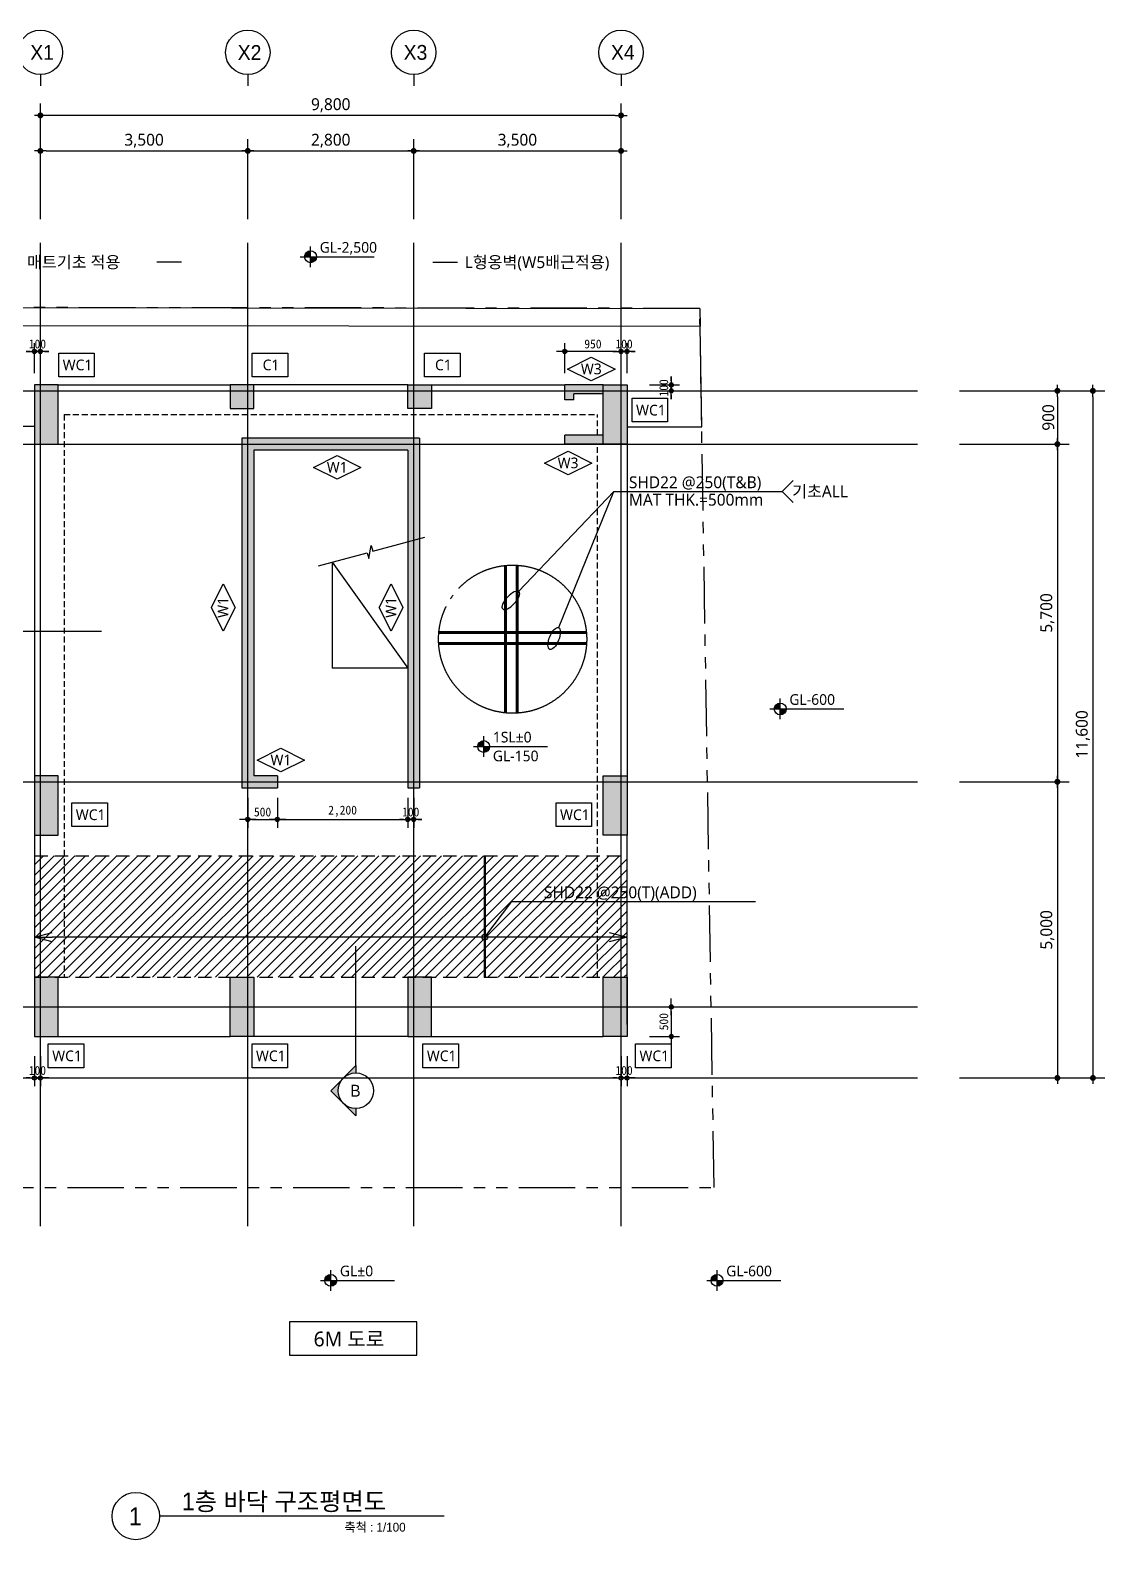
# Model space of a CAD drawing. Extents: x 4530 to 250084, y -28397 to -2308.
# Drawn here: x 13758 to 31893, y -27793 to -2308 of the extents above; entities that cross this region are included whole.
import ezdxf
from ezdxf.enums import TextEntityAlignment as Align

# ---------------------------------------------------------------- set-up
doc = ezdxf.new("R2010")
doc.units = 0
doc.header["$LTSCALE"] = 100
doc.header["$MEASUREMENT"] = 0
doc.header["$PDMODE"] = 34
doc.header["$PDSIZE"] = 3
for name, pattern in [('CENTER2', [16.25, 15, -0.5, 0.25, -0.5]), ('DASHED2', [2.75, 2, -0.75]), ('HID', [3.45, 2.25, -1.2]), ('HIDDEN2', [1.5, 1, -0.5]), ('PHANTOM2', [31.75, 15.875, -3.175, 3.175, -3.175, 3.175, -3.175])]:
    doc.linetypes.add(name, pattern=pattern)
doc.layers.get('0').update_dxf_attribs({"linetype": 'CONTINUOUS'})
doc.layers.get('Defpoints').update_dxf_attribs({"color": 171, "linetype": 'CONTINUOUS'})
for name, color, linetype in [('A-LEVEL', 7, 'CONTINUOUS'), ('AA-253', 253, 'CONTINUOUS'), ('ASYM', 4, 'CONTINUOUS'), ('buble', 3, 'CONTINUOUS'), ('cen', 1, 'CONTINUOUS'), ('CON', 2, 'CONTINUOUS'), ('DIM', 1, 'CONTINUOUS'), ('ELE3', 3, 'CONTINUOUS'), ('ELE4', 4, 'CONTINUOUS'), ('HAT', 8, 'CONTINUOUS'), ('NUMBER', 3, 'CONTINUOUS'), ('S_FOOTING', 3, 'HID'), ('S_GIR(RC)', 3, 'HIDDEN2'), ('S_REBAR(B)', 4, 'DASHED2'), ('S_REBAR(T)', 4, 'CONTINUOUS'), ('S_SYM', 6, 'CONTINUOUS'), ('S_SYM(C)', 5, 'CONTINUOUS'), ('S_SYM(W)', 5, 'CONTINUOUS'), ('S_TXT(F)', 3, 'CONTINUOUS'), ('S_TXT(W)', 2, 'CONTINUOUS'), ('SDIM', 1, 'CONTINUOUS'), ('SEC-MARK', 7, 'CONTINUOUS'), ('site', 6, 'PHANTOM2'), ('SYM', 7, 'CONTINUOUS'), ('TEXT', 3, 'CONTINUOUS'), ('TEXT-02', 3, 'CONTINUOUS'), ('TITLE', 3, 'CONTINUOUS')]:
    doc.layers.add(name, color=color, linetype=linetype)
doc.styles.add('EUN-STYLE1', font='malgun.ttf')
doc.styles.add('EUN-STYLE2', font='')
doc.styles.add('EUN-STYLE4', font='')
doc.styles.add('HY울릉도M', font='')
doc.styles.get("Standard").update_dxf_attribs({"font": 'malgun.ttf'})
doc.styles.add('WL', font='')
doc.styles.add('돋움', font='')
doc.styles.get('EUN-STYLE2').set_extended_font_data('Dotum')
doc.styles.get('EUN-STYLE4').set_extended_font_data('TaeKo')
doc.styles.get('HY울릉도M').set_extended_font_data('HY울릉도M')
doc.styles.get('WL').set_extended_font_data('Dotum')
doc.styles.get('돋움').set_extended_font_data('DotumChe')
doc.dimstyles.new('eun-지시선', dxfattribs={"dimscale": 50, "dimtxt": 3.5, "dimasz": 4, "dimexe": 1, "dimexo": 1, "dimgap": 1, "dimtad": 1, "dimdec": 0, "dimzin": 0, "dimdsep": 46, "dimtxsty": 'EUN-STYLE4', "dimblk2": 'OPEN30', "dimsah": 1, "dimcen": 0, "dimclrt": 3, "dimadec": 0, "dimazin": 0, "dimtfac": 1, "dimtdec": 0, "dimtmove": 2, "dimatfit": 3, "dimldrblk": 'OPEN90', "dimfxl": 1, "dimtolj": 1, "dimtzin": 0, "dimarcsym": 0})
doc.dimstyles.new('YenaA1-100', dxfattribs={"dimscale": 100, "dimtxt": 2, "dimasz": 1, "dimexe": 2, "dimexo": 3, "dimgap": 0.5, "dimtad": 1, "dimdec": 0, "dimzin": 9, "dimlunit": 6, "dimtxsty": 'STANDARD', "dimblk": 'dots', "dimcen": 0, "dimclrt": 3, "dimadec": 0, "dimazin": 0, "dimtm": 1e-09, "dimtfac": 1, "dimtdec": 0, "dimtix": 1, "dimtmove": 2, "dimatfit": 3, "dimldrblk": 'dots', "dimfxl": 1, "dimtolj": 1, "dimtzin": 0, "dimarcsym": 0})
doc.dimstyles.new('YenaA3-100-S', dxfattribs={"dimscale": 200, "dimtxt": 3, "dimasz": 0.75, "dimexe": 1.4, "dimexo": 3, "dimgap": 0.5, "dimtad": 1, "dimdec": 0, "dimdsep": 46, "dimlunit": 6, "dimtxsty": 'WL', "dimblk1": 'DIMDOT', "dimblk2": 'DIMDOT', "dimsah": 1, "dimcen": 2.5, "dimdle": 2, "dimclrd": 256, "dimclre": 256, "dimclrt": 4, "dimadec": 0, "dimazin": 0, "dimtfac": 8, "dimtdec": 0, "dimtix": 1, "dimtmove": 2, "dimatfit": 3, "dimldrblk": 'DIMDOT', "dimfxl": 1, "dimtolj": 1, "dimtzin": 0, "dimarcsym": 0})

# ---------------------------------------------------------------- blocks, each defined once
blk = doc.blocks.new('SYM(W)')
at = {"layer": 'S_SYM', "color": 5, "elevation": 0}
blk.add_lwpolyline([(160, 0), (0, -320), (-160, 0), (0, 320)], close=True, dxfattribs=at)
blk = doc.blocks.new('_Open30')
at = {"color": 0, "linetype": 'ByBlock', "lineweight": -2}
for p, q in [((-1, 0.268), (0, 0)), ((0, 0), (-1, -0.268)), ((0, 0), (-1, 0))]:
    blk.add_line(p, q, dxfattribs=at)
blk = doc.blocks.new('*D10')
at = {"layer": 'Defpoints', "color": 0, "transparency": 16777216}
for p in [(13830, -17619), (13830, -17619), (23830, -17619)]:
    blk.add_point(p, dxfattribs=at)
at = {"layer": 'S_SYM', "color": 0, "lineweight": -2, "transparency": 16777216}
blk.add_line((23530, -17619), (14130, -17619), dxfattribs=at)
at = {"layer": 'S_SYM', "color": 0, "lineweight": -2, "transparency": 16777216, "xscale": 300, "yscale": 300, "zscale": 300, "rotation": 180}
blk.add_blockref('_Open30', (13830, -17619), dxfattribs=at)
at = {"layer": 'S_SYM', "color": 0, "lineweight": -2, "transparency": 16777216, "xscale": 300, "yscale": 300, "zscale": 300}
blk.add_blockref('_Open30', (23830, -17619), dxfattribs=at)
blk = doc.blocks.new('_Open90')
at = {"color": 0, "linetype": 'ByBlock', "lineweight": -2}
for p, q in [((0, 0), (-1, 0)), ((-0.5, 0.5), (0, 0)), ((0, 0), (-0.5, -0.5))]:
    blk.add_line(p, q, dxfattribs=at)
blk = doc.blocks.new('DIMDOT')
at = {"linetype": 'Continuous'}
blk.add_line((-2, 0), (2, 0), dxfattribs=at)
for radius in [0.5, 0.25]:
    blk.add_circle((0, 0), radius, dxfattribs=at)
blk = doc.blocks.new('*D12')
at = {"layer": 'Defpoints', "color": 0, "transparency": 16777216}
for p in [(20130, -14967), (20230, -14967), (20230, -15632)]:
    blk.add_point(p, dxfattribs=at)
at = {"layer": 'SDIM', "lineweight": -2, "transparency": 16777216}
for p, q in [((20130, -15267), (20130, -15772)), ((20230, -15267), (20230, -15772)), ((20060, -15632), (19990, -15632)), ((20130, -15632), (20230, -15632)), ((20300, -15632), (20370, -15632))]:
    blk.add_line(p, q, dxfattribs=at)
at = {"layer": 'SDIM', "lineweight": -2, "transparency": 16777216, "xscale": 70, "yscale": 70, "zscale": 70}
blk.add_blockref('DIMDOT', (20130, -15632), dxfattribs=at)
at = {"layer": 'SDIM', "lineweight": -2, "transparency": 16777216, "xscale": 70, "yscale": 70, "zscale": 70, "rotation": 180}
blk.add_blockref('DIMDOT', (20230, -15632), dxfattribs=at)
at = {"layer": 'SDIM', "color": 4, "transparency": 16777216, "insert": (20180, -15507), "char_height": 150, "attachment_point": 5, "style": '돋움'}
blk.add_mtext('\\A1;100', dxfattribs=at)
blk = doc.blocks.new('*D13')
at = {"layer": 'Defpoints', "color": 0, "transparency": 16777216}
for p in [(17930, -14967), (20130, -14967), (20130, -15632)]:
    blk.add_point(p, dxfattribs=at)
at = {"layer": 'SDIM', "lineweight": -2, "transparency": 16777216}
for p, q in [((17930, -15267), (17930, -15772)), ((20130, -15267), (20130, -15772)), ((18000, -15632), (20060, -15632))]:
    blk.add_line(p, q, dxfattribs=at)
at = {"layer": 'SDIM', "lineweight": -2, "transparency": 16777216, "xscale": 70, "yscale": 70, "zscale": 70, "rotation": 180}
blk.add_blockref('DIMDOT', (17930, -15632), dxfattribs=at)
at = {"layer": 'SDIM', "lineweight": -2, "transparency": 16777216, "xscale": 70, "yscale": 70, "zscale": 70}
blk.add_blockref('DIMDOT', (20130, -15632), dxfattribs=at)
at = {"layer": 'SDIM', "color": 4, "transparency": 16777216, "insert": (19030, -15493), "char_height": 150, "attachment_point": 5, "style": '돋움'}
blk.add_mtext('\\A1;2,200', dxfattribs=at)
blk = doc.blocks.new('*D14')
at = {"layer": 'Defpoints', "color": 0, "transparency": 16777216}
for p in [(17430, -14967), (17930, -14967), (17930, -15632)]:
    blk.add_point(p, dxfattribs=at)
at = {"layer": 'SDIM', "lineweight": -2, "transparency": 16777216}
for p, q in [((17430, -15267), (17430, -15772)), ((17930, -15267), (17930, -15772)), ((17500, -15632), (17860, -15632))]:
    blk.add_line(p, q, dxfattribs=at)
at = {"layer": 'SDIM', "lineweight": -2, "transparency": 16777216, "xscale": 70, "yscale": 70, "zscale": 70, "rotation": 180}
blk.add_blockref('DIMDOT', (17430, -15632), dxfattribs=at)
at = {"layer": 'SDIM', "lineweight": -2, "transparency": 16777216, "xscale": 70, "yscale": 70, "zscale": 70}
blk.add_blockref('DIMDOT', (17930, -15632), dxfattribs=at)
at = {"layer": 'SDIM', "color": 4, "transparency": 16777216, "insert": (17680, -15507), "char_height": 150, "attachment_point": 5, "style": '돋움'}
blk.add_mtext('\\A1;500', dxfattribs=at)
blk = doc.blocks.new('dots')
blk.add_line((-1, 0), (1, 0))
at = {"const_width": 0.5}
blk.add_lwpolyline([(-0.25, 0, 1), (0.25, 0, 1)], format="xyb", close=True, dxfattribs=at)
blk = doc.blocks.new('*D92')
at = {"layer": 'Defpoints', "color": 0, "transparency": 16777216}
for p in [(13930, -3746), (13930, -5796), (23730, -5796)]:
    blk.add_point(p, dxfattribs=at)
at = {"layer": 'DIM', "color": 0, "lineweight": -2, "transparency": 16777216}
for p, q in [((13930, -5496), (13930, -3546)), ((23730, -5496), (23730, -3546)), ((23630, -3746), (14030, -3746))]:
    blk.add_line(p, q, dxfattribs=at)
at = {"layer": 'DIM', "color": 0, "lineweight": -2, "transparency": 16777216, "xscale": 100, "yscale": 100, "zscale": 100, "rotation": 180}
blk.add_blockref('dots', (13930, -3746), dxfattribs=at)
at = {"layer": 'DIM', "color": 0, "lineweight": -2, "transparency": 16777216, "xscale": 100, "yscale": 100, "zscale": 100}
blk.add_blockref('dots', (23730, -3746), dxfattribs=at)
at = {"layer": 'DIM', "color": 3, "transparency": 16777216, "insert": (18830, -3575), "char_height": 200, "attachment_point": 5}
blk.add_mtext('\\A1;9,800', dxfattribs=at)
blk = doc.blocks.new('*D93')
at = {"layer": 'Defpoints', "color": 0, "transparency": 16777216}
for p in [(20230, -4346), (17430, -5796), (20230, -5796)]:
    blk.add_point(p, dxfattribs=at)
at = {"layer": 'DIM', "color": 0, "lineweight": -2, "transparency": 16777216}
for p, q in [((17430, -5496), (17430, -4146)), ((20230, -5496), (20230, -4146)), ((17530, -4346), (20130, -4346))]:
    blk.add_line(p, q, dxfattribs=at)
at = {"layer": 'DIM', "color": 0, "lineweight": -2, "transparency": 16777216, "xscale": 100, "yscale": 100, "zscale": 100, "rotation": 180}
blk.add_blockref('dots', (17430, -4346), dxfattribs=at)
at = {"layer": 'DIM', "color": 0, "lineweight": -2, "transparency": 16777216, "xscale": 100, "yscale": 100, "zscale": 100}
blk.add_blockref('dots', (20230, -4346), dxfattribs=at)
at = {"layer": 'DIM', "color": 3, "transparency": 16777216, "insert": (18830, -4175), "char_height": 200, "attachment_point": 5}
blk.add_mtext('\\A1;2,800', dxfattribs=at)
blk = doc.blocks.new('*D94')
at = {"layer": 'Defpoints', "color": 0, "transparency": 16777216}
for p in [(17430, -4346), (13930, -5796), (17430, -5796)]:
    blk.add_point(p, dxfattribs=at)
at = {"layer": 'DIM', "color": 0, "lineweight": -2, "transparency": 16777216}
for p, q in [((13930, -5496), (13930, -4146)), ((17430, -5496), (17430, -4146)), ((14030, -4346), (17330, -4346))]:
    blk.add_line(p, q, dxfattribs=at)
at = {"layer": 'DIM', "color": 0, "lineweight": -2, "transparency": 16777216, "xscale": 100, "yscale": 100, "zscale": 100, "rotation": 180}
blk.add_blockref('dots', (13930, -4346), dxfattribs=at)
at = {"layer": 'DIM', "color": 0, "lineweight": -2, "transparency": 16777216, "xscale": 100, "yscale": 100, "zscale": 100}
blk.add_blockref('dots', (17430, -4346), dxfattribs=at)
at = {"layer": 'DIM', "color": 3, "transparency": 16777216, "insert": (15680, -4175), "char_height": 200, "attachment_point": 5}
blk.add_mtext('\\A1;3,500', dxfattribs=at)
blk = doc.blocks.new('*D95')
at = {"layer": 'Defpoints', "color": 0, "transparency": 16777216}
for p in [(23730, -4346), (20230, -5796), (23730, -5796)]:
    blk.add_point(p, dxfattribs=at)
at = {"layer": 'DIM', "color": 0, "lineweight": -2, "transparency": 16777216}
for p, q in [((20230, -5496), (20230, -4146)), ((23730, -5496), (23730, -4146)), ((20330, -4346), (23630, -4346))]:
    blk.add_line(p, q, dxfattribs=at)
at = {"layer": 'DIM', "color": 0, "lineweight": -2, "transparency": 16777216, "xscale": 100, "yscale": 100, "zscale": 100, "rotation": 180}
blk.add_blockref('dots', (20230, -4346), dxfattribs=at)
at = {"layer": 'DIM', "color": 0, "lineweight": -2, "transparency": 16777216, "xscale": 100, "yscale": 100, "zscale": 100}
blk.add_blockref('dots', (23730, -4346), dxfattribs=at)
at = {"layer": 'DIM', "color": 3, "transparency": 16777216, "insert": (21980, -4175), "char_height": 200, "attachment_point": 5}
blk.add_mtext('\\A1;3,500', dxfattribs=at)
blk = doc.blocks.new('*D100')
at = {"layer": 'Defpoints', "color": 0, "transparency": 16777216}
for p in [(29143, -8396), (29143, -19996), (31693, -19996)]:
    blk.add_point(p, dxfattribs=at)
at = {"layer": 'DIM', "color": 0, "lineweight": -2, "transparency": 16777216}
for p, q in [((29443, -8396), (31893, -8396)), ((31693, -8496), (31693, -19896)), ((29443, -19996), (31893, -19996))]:
    blk.add_line(p, q, dxfattribs=at)
at = {"layer": 'DIM', "color": 0, "lineweight": -2, "transparency": 16777216, "xscale": 100, "yscale": 100, "zscale": 100}
for p, rotation in [((31693, -8396), 90), ((31693, -19996), 270)]:
    blk.add_blockref('dots', p, dxfattribs=dict(at, rotation=rotation))
at = {"layer": 'DIM', "color": 3, "transparency": 16777216, "insert": (31523, -14196), "char_height": 200, "attachment_point": 5, "rotation": 90}
blk.add_mtext('\\A1;11,600', dxfattribs=at)
blk = doc.blocks.new('*D101')
at = {"layer": 'Defpoints', "color": 0, "transparency": 16777216}
for p in [(29143, -9296), (29143, -14996), (31093, -14996)]:
    blk.add_point(p, dxfattribs=at)
at = {"layer": 'DIM', "color": 0, "lineweight": -2, "transparency": 16777216}
for p, q in [((29443, -9296), (31293, -9296)), ((31093, -9396), (31093, -14896)), ((29443, -14996), (31293, -14996))]:
    blk.add_line(p, q, dxfattribs=at)
at = {"layer": 'DIM', "color": 0, "lineweight": -2, "transparency": 16777216, "xscale": 100, "yscale": 100, "zscale": 100}
for p, rotation in [((31093, -9296), 90), ((31093, -14996), 270)]:
    blk.add_blockref('dots', p, dxfattribs=dict(at, rotation=rotation))
at = {"layer": 'DIM', "color": 3, "transparency": 16777216, "insert": (30923, -12146), "char_height": 200, "attachment_point": 5, "rotation": 90}
blk.add_mtext('\\A1;5,700', dxfattribs=at)
blk = doc.blocks.new('*D102')
at = {"layer": 'Defpoints', "color": 0, "transparency": 16777216}
for p in [(29143, -8396), (29143, -9296), (31093, -9296)]:
    blk.add_point(p, dxfattribs=at)
at = {"layer": 'DIM', "color": 0, "lineweight": -2, "transparency": 16777216}
for p, q in [((29443, -8396), (31293, -8396)), ((31093, -8496), (31093, -9196)), ((29443, -9296), (31293, -9296))]:
    blk.add_line(p, q, dxfattribs=at)
at = {"layer": 'DIM', "color": 0, "lineweight": -2, "transparency": 16777216, "xscale": 100, "yscale": 100, "zscale": 100}
for p, rotation in [((31093, -8396), 90), ((31093, -9296), 270)]:
    blk.add_blockref('dots', p, dxfattribs=dict(at, rotation=rotation))
at = {"layer": 'DIM', "color": 3, "transparency": 16777216, "insert": (30940, -8846), "char_height": 200, "attachment_point": 5, "rotation": 90}
blk.add_mtext('\\A1;900', dxfattribs=at)
blk = doc.blocks.new('*D103')
at = {"layer": 'Defpoints', "color": 0, "transparency": 16777216}
for p in [(29143, -14996), (29143, -19996), (31093, -19996)]:
    blk.add_point(p, dxfattribs=at)
at = {"layer": 'DIM', "color": 0, "lineweight": -2, "transparency": 16777216}
for p, q in [((29443, -14996), (31293, -14996)), ((31093, -15096), (31093, -19896)), ((29443, -19996), (31293, -19996))]:
    blk.add_line(p, q, dxfattribs=at)
at = {"layer": 'DIM', "color": 0, "lineweight": -2, "transparency": 16777216, "xscale": 100, "yscale": 100, "zscale": 100}
for p, rotation in [((31093, -14996), 90), ((31093, -19996), 270)]:
    blk.add_blockref('dots', p, dxfattribs=dict(at, rotation=rotation))
at = {"layer": 'DIM', "color": 3, "transparency": 16777216, "insert": (30923, -17496), "char_height": 200, "attachment_point": 5, "rotation": 90}
blk.add_mtext('\\A1;5,000', dxfattribs=at)
blk = doc.blocks.new('*D307')
at = {"layer": 'Defpoints', "color": 0, "transparency": 16777216}
for p in [(23911, -18796), (23911, -19296), (24577, -19296)]:
    blk.add_point(p, dxfattribs=at)
at = {"layer": 'SDIM', "lineweight": -2, "transparency": 16777216}
for p, q in [((24211, -18796), (24717, -18796)), ((24577, -18866), (24577, -19226)), ((24211, -19296), (24717, -19296))]:
    blk.add_line(p, q, dxfattribs=at)
at = {"layer": 'SDIM', "lineweight": -2, "transparency": 16777216, "xscale": 70, "yscale": 70, "zscale": 70}
for p, rotation in [((24577, -18796), 90), ((24577, -19296), 270)]:
    blk.add_blockref('DIMDOT', p, dxfattribs=dict(at, rotation=rotation))
at = {"layer": 'SDIM', "color": 4, "transparency": 16777216, "insert": (24451, -19046), "char_height": 150, "attachment_point": 5, "rotation": 90, "style": '돋움'}
blk.add_mtext('\\A1;500', dxfattribs=at)
blk = doc.blocks.new('*D308')
at = {"layer": 'Defpoints', "color": 0, "transparency": 16777216}
for p in [(13830, -19330), (13930, -19330), (13930, -19996)]:
    blk.add_point(p, dxfattribs=at)
at = {"layer": 'SDIM', "lineweight": -2, "transparency": 16777216}
for p, q in [((13830, -19630), (13830, -20136)), ((13930, -19630), (13930, -20136)), ((13760, -19996), (13690, -19996)), ((13830, -19996), (13930, -19996)), ((14000, -19996), (14070, -19996))]:
    blk.add_line(p, q, dxfattribs=at)
at = {"layer": 'SDIM', "lineweight": -2, "transparency": 16777216, "xscale": 70, "yscale": 70, "zscale": 70}
blk.add_blockref('DIMDOT', (13830, -19996), dxfattribs=at)
at = {"layer": 'SDIM', "lineweight": -2, "transparency": 16777216, "xscale": 70, "yscale": 70, "zscale": 70, "rotation": 180}
blk.add_blockref('DIMDOT', (13930, -19996), dxfattribs=at)
at = {"layer": 'SDIM', "color": 4, "transparency": 16777216, "insert": (13880, -19870), "char_height": 150, "attachment_point": 5, "style": '돋움'}
blk.add_mtext('\\A1;100', dxfattribs=at)
blk = doc.blocks.new('*D309')
at = {"layer": 'Defpoints', "color": 0, "transparency": 16777216}
for p in [(23730, -19330), (23830, -19330), (23730, -19996)]:
    blk.add_point(p, dxfattribs=at)
at = {"layer": 'SDIM', "lineweight": -2, "transparency": 16777216}
for p, q in [((23730, -19630), (23730, -20136)), ((23830, -19630), (23830, -20136)), ((23660, -19996), (23590, -19996)), ((23830, -19996), (23730, -19996)), ((23900, -19996), (23970, -19996))]:
    blk.add_line(p, q, dxfattribs=at)
at = {"layer": 'SDIM', "lineweight": -2, "transparency": 16777216, "xscale": 70, "yscale": 70, "zscale": 70}
blk.add_blockref('DIMDOT', (23730, -19996), dxfattribs=at)
at = {"layer": 'SDIM', "lineweight": -2, "transparency": 16777216, "xscale": 70, "yscale": 70, "zscale": 70, "rotation": 180}
blk.add_blockref('DIMDOT', (23830, -19996), dxfattribs=at)
at = {"layer": 'SDIM', "color": 4, "transparency": 16777216, "insert": (23780, -19870), "char_height": 150, "attachment_point": 5, "style": '돋움'}
blk.add_mtext('\\A1;100', dxfattribs=at)
blk = doc.blocks.new('*D311')
at = {"layer": 'Defpoints', "color": 0, "transparency": 16777216}
for p in [(13930, -7731), (13830, -8396), (13930, -8396)]:
    blk.add_point(p, dxfattribs=at)
at = {"layer": 'SDIM', "lineweight": -2, "transparency": 16777216}
for p, q in [((13830, -8096), (13830, -7591)), ((13930, -8096), (13930, -7591)), ((13760, -7731), (13690, -7731)), ((13830, -7731), (13930, -7731)), ((14000, -7731), (14070, -7731))]:
    blk.add_line(p, q, dxfattribs=at)
at = {"layer": 'SDIM', "lineweight": -2, "transparency": 16777216, "xscale": 70, "yscale": 70, "zscale": 70}
blk.add_blockref('DIMDOT', (13830, -7731), dxfattribs=at)
at = {"layer": 'SDIM', "lineweight": -2, "transparency": 16777216, "xscale": 70, "yscale": 70, "zscale": 70, "rotation": 180}
blk.add_blockref('DIMDOT', (13930, -7731), dxfattribs=at)
at = {"layer": 'SDIM', "color": 4, "transparency": 16777216, "insert": (13880, -7606), "char_height": 150, "attachment_point": 5, "style": '돋움'}
blk.add_mtext('\\A1;100', dxfattribs=at)
blk = doc.blocks.new('*D312')
at = {"layer": 'Defpoints', "color": 0, "transparency": 16777216}
for p in [(23911, -8296), (23911, -8396), (24577, -8296)]:
    blk.add_point(p, dxfattribs=at)
at = {"layer": 'SDIM', "lineweight": -2, "transparency": 16777216}
for p, q in [((24211, -8296), (24717, -8296)), ((24211, -8396), (24717, -8396)), ((24577, -8226), (24577, -8156)), ((24577, -8396), (24577, -8296)), ((24577, -8466), (24577, -8536))]:
    blk.add_line(p, q, dxfattribs=at)
at = {"layer": 'SDIM', "lineweight": -2, "transparency": 16777216, "xscale": 70, "yscale": 70, "zscale": 70}
for p, rotation in [((24577, -8296), 270), ((24577, -8396), 90)]:
    blk.add_blockref('DIMDOT', p, dxfattribs=dict(at, rotation=rotation))
at = {"layer": 'SDIM', "color": 4, "transparency": 16777216, "insert": (24451, -8346), "char_height": 150, "attachment_point": 5, "rotation": 90, "style": '돋움'}
blk.add_mtext('\\A1;100', dxfattribs=at)
blk = doc.blocks.new('*D313')
at = {"layer": 'Defpoints', "color": 0, "transparency": 16777216}
for p in [(23730, -7731), (23730, -8396), (23830, -8396)]:
    blk.add_point(p, dxfattribs=at)
at = {"layer": 'SDIM', "lineweight": -2, "transparency": 16777216}
for p, q in [((23730, -8096), (23730, -7591)), ((23830, -8096), (23830, -7591)), ((23660, -7731), (23590, -7731)), ((23830, -7731), (23730, -7731)), ((23900, -7731), (23970, -7731))]:
    blk.add_line(p, q, dxfattribs=at)
at = {"layer": 'SDIM', "lineweight": -2, "transparency": 16777216, "xscale": 70, "yscale": 70, "zscale": 70}
blk.add_blockref('DIMDOT', (23730, -7731), dxfattribs=at)
at = {"layer": 'SDIM', "lineweight": -2, "transparency": 16777216, "xscale": 70, "yscale": 70, "zscale": 70, "rotation": 180}
blk.add_blockref('DIMDOT', (23830, -7731), dxfattribs=at)
at = {"layer": 'SDIM', "color": 4, "transparency": 16777216, "insert": (23780, -7606), "char_height": 150, "attachment_point": 5, "style": '돋움'}
blk.add_mtext('\\A1;100', dxfattribs=at)
blk = doc.blocks.new('*D316')
at = {"layer": 'Defpoints', "color": 0, "transparency": 16777216}
for p in [(22780, -7731), (22780, -8396), (23730, -8396)]:
    blk.add_point(p, dxfattribs=at)
at = {"layer": 'SDIM', "lineweight": -2, "transparency": 16777216}
for p, q in [((22780, -8096), (22780, -7591)), ((23730, -8096), (23730, -7591)), ((23660, -7731), (22850, -7731))]:
    blk.add_line(p, q, dxfattribs=at)
at = {"layer": 'SDIM', "lineweight": -2, "transparency": 16777216, "xscale": 70, "yscale": 70, "zscale": 70, "rotation": 180}
blk.add_blockref('DIMDOT', (22780, -7731), dxfattribs=at)
at = {"layer": 'SDIM', "lineweight": -2, "transparency": 16777216, "xscale": 70, "yscale": 70, "zscale": 70}
blk.add_blockref('DIMDOT', (23730, -7731), dxfattribs=at)
at = {"layer": 'SDIM', "color": 4, "transparency": 16777216, "insert": (23255, -7606), "char_height": 150, "attachment_point": 5, "style": '돋움'}
blk.add_mtext('\\A1;950', dxfattribs=at)

msp = doc.modelspace()

# ---------------------------------------------------------------- hatches: boundary and pattern name
at = {"layer": 'A-LEVEL'}
h = msp.add_hatch(color=256, dxfattribs=at)
h.paths.add_polyline_path([(18389.7, -6133.3), (18489.7, -6133.3), (18489.7, -6033.3, 0.4142136)])
h.paths.add_polyline_path([(18489.7, -6133.3), (18489.7, -6233.3, 0.4142136), (18589.7, -6133.3)])
h = msp.add_hatch(color=256, dxfattribs=at)
h.paths.add_polyline_path([(26315.7, -13766.3), (26415.7, -13766.3), (26415.7, -13666.3, 0.4142136)])
h.paths.add_polyline_path([(26415.7, -13766.3), (26415.7, -13866.3, 0.4142136), (26515.7, -13766.3)])
h = msp.add_hatch(color=256, dxfattribs=at)
h.paths.add_polyline_path([(21311.7, -14401), (21411.7, -14401), (21411.7, -14301, 0.4142136)])
h.paths.add_polyline_path([(21411.7, -14401), (21411.7, -14501, 0.4142136), (21511.7, -14401)])
h = msp.add_hatch(color=256, dxfattribs=at)
h.paths.add_polyline_path([(18730.2, -23413.5), (18830.2, -23413.5), (18830.2, -23313.5, 0.4142136)])
h.paths.add_polyline_path([(18830.2, -23413.5), (18830.2, -23513.5, 0.4142136), (18930.2, -23413.5)])
h = msp.add_hatch(color=256, dxfattribs=at)
h.paths.add_polyline_path([(25250, -23413.5), (25350, -23413.5), (25350, -23313.5, 0.4142136)])
h.paths.add_polyline_path([(25350, -23413.5), (25350, -23513.5, 0.4142136), (25450, -23413.5)])
at = {"layer": 'AA-253'}
h = msp.add_hatch(color=256, dxfattribs=at)
h.dxf.hatch_style = 1
h.paths.add_polyline_path([(23830.2, -8295.5), (23430.2, -8295.5), (23430.2, -9295.5), (23830.2, -9295.5)])
h.paths.add_polyline_path([(23430.2, -8295.5), (22780.2, -8295.5), (22780.2, -8545.5), (22930.2, -8545.5), (22930.2, -8445.5), (23430.2, -8445.5)])
h.paths.add_polyline_path([(23430.2, -9145.5), (22780.2, -9145.5), (22780.2, -9295.5), (23430.2, -9295.5)])
h.paths.add_polyline_path([(20530.2, -8295.5), (20130.2, -8295.5), (20130.2, -8695.5), (20530.2, -8695.5)])
h.paths.add_polyline_path([(17530.2, -8295.5), (17130.2, -8295.5), (17130.2, -8695.5), (17530.2, -8695.5)])
h.paths.add_polyline_path([(14230.2, -8295.5), (13830.2, -8295.5), (13830.2, -9295.5), (14230.2, -9295.5)])
h.paths.add_polyline_path([(14230.2, -14895.5), (13830.2, -14895.5), (13830.2, -15895.5), (14230.2, -15895.5)])
h.paths.add_polyline_path([(14230.2, -18295.5), (13830.2, -18295.5), (13830.2, -19295.5), (14230.2, -19295.5)])
h.paths.add_polyline_path([(17530.2, -18295.5), (17130.2, -18295.5), (17130.2, -19295.5), (17530.2, -19295.5)])
h.paths.add_polyline_path([(20530.2, -18295.5), (20130.2, -18295.5), (20130.2, -19295.5), (20530.2, -19295.5)])
h.paths.add_polyline_path([(23830.2, -18295.5), (23430.2, -18295.5), (23430.2, -19295.5), (23830.2, -19295.5)])
h.paths.add_polyline_path([(23830.2, -14895.5), (23430.2, -14895.5), (23430.2, -15895.5), (23830.2, -15895.5)])
h.paths.add_polyline_path([(20330.2, -9195.5), (17330.2, -9195.5), (17330.2, -15095.5), (17930.2, -15095.5), (17930.2, -14895.5), (17530.2, -14895.5), (17530.2, -9395.5), (20130.2, -9395.5), (20130.2, -15095.5), (20330.2, -15095.5)])
at = {"layer": 'HAT', "linetype": 'Continuous'}
h = msp.add_hatch(dxfattribs=at)
h.set_pattern_fill('ANSI31', color=8, scale=1000)
h.paths.add_polyline_path([(23830.2, -18295.5), (13830.2, -18295.5), (13830.2, -16245.5), (23830.2, -16245.5)])
at = {"layer": 'SEC-MARK'}
h = msp.add_hatch(color=256, dxfattribs=at)
h.paths.add_polyline_path([(19041.6, -20423.3), (18829.5, -20211.2), (19041.6, -19999.1, 0.1989124), (18953.7, -20211.2, 0.1989124)])
h.paths.add_polyline_path([(19041.6, -19999.1), (19253.7, -19786.9), (19253.7, -19911.2, 0.1989124)])
h.paths.add_polyline_path([(19253.7, -20511.2), (19253.7, -20635.5), (19041.6, -20423.3, 0.1989124)])

# ---------------------------------------------------------------- linework, layer by layer
at = {"color": 5, "linetype": 'CENTER2', "ltscale": 3}
msp.add_circle((21899.6, -12588.8), 1250, dxfattribs=at)
at = {"layer": 'A-LEVEL'}
for p, q in [((18489.7, -6308.3), (18489.7, -5958.3)), ((18314.7, -6133.3), (19564.7, -6133.3)), ((26415.7, -13941.3), (26415.7, -13591.3)), ((26240.7, -13766.3), (27490.7, -13766.3)), ((21411.7, -14576), (21411.7, -14226)), ((21236.7, -14401), (22486.7, -14401)), ((18655.2, -23413.5), (19905.2, -23413.5)), ((18830.2, -23588.5), (18830.2, -23238.5)), ((25175, -23413.5), (26425, -23413.5)), ((25350, -23588.5), (25350, -23238.5))]:
    msp.add_line(p, q, dxfattribs=at)
for centre in [(18489.7, -6133.3), (26415.7, -13766.3), (21411.7, -14401), (18830.2, -23413.5), (25350, -23413.5)]:
    msp.add_circle(centre, 100, dxfattribs=at)
at = {"layer": 'ASYM', "color": 7}
msp.add_line((20742.7, -27392.7), (15940.6, -27392.7), dxfattribs=at)
msp.add_circle((15540.6, -27392.7), 400, dxfattribs=at)
at = {"layer": 'buble'}
for p, q in [((13930.2, -3058), (13930.2, -3245.5)), ((17430.2, -3058), (17430.2, -3245.5)), ((20230.2, -3058), (20230.2, -3245.5)), ((23730.2, -3058), (23730.2, -3245.5))]:
    msp.add_line(p, q, dxfattribs=at)
for centre in [(13930.2, -2683), (17430.2, -2683), (20230.2, -2683), (23730.2, -2683)]:
    msp.add_circle(centre, 375, dxfattribs=at)
at = {"layer": 'cen'}
for p, q in [((13930.2, -22495.5), (13930.2, -5895.5)), ((17430.2, -22495.5), (17430.2, -5895.5)), ((20230.2, -22495.5), (20230.2, -5895.5)), ((23730.2, -22495.5), (23730.2, -5895.5)), ((8930.2, -8395.5), (28730.2, -8395.5)), ((8930.2, -9295.5), (28730.2, -9295.5)), ((8930.2, -14995.5), (28730.2, -14995.5)), ((8930.2, -18795.5), (28730.2, -18795.5)), ((8930.2, -19995.5), (28730.2, -19995.5))]:
    msp.add_line(p, q, dxfattribs=at)
at = {"layer": 'CON'}
for p, q in [((12414.6, -6989.7), (25058.6, -7003.8)), ((25058.6, -7003.8), (25063.5, -7303.8)), ((12415.9, -7289.7), (25063.5, -7303.8)), ((22780.2, -8545.5), (22780.2, -8295.5)), ((23430.2, -8295.5), (22780.2, -8295.5)), ((22930.2, -8545.5), (22780.2, -8545.5)), ((22930.2, -8545.5), (22930.2, -8445.5)), ((23430.2, -8445.5), (22930.2, -8445.5)), ((22780.2, -9295.5), (22780.2, -9145.5)), ((23430.2, -9145.5), (22780.2, -9145.5)), ((17330.2, -9195.5), (17330.2, -15095.5)), ((20330.2, -9195.5), (17330.2, -9195.5)), ((17530.2, -9395.5), (17530.2, -14895.5)), ((20130.2, -9395.5), (17530.2, -9395.5)), ((20130.2, -9395.5), (20130.2, -15095.5)), ((20330.2, -9195.5), (20330.2, -15095.5)), ((23430.2, -9295.5), (22780.2, -9295.5)), ((17930.2, -14895.5), (17530.2, -14895.5)), ((17930.2, -14895.5), (17930.2, -15095.5)), ((17330.2, -15095.5), (17930.2, -15095.5)), ((20130.2, -15095.5), (20330.2, -15095.5))]:
    msp.add_line(p, q, dxfattribs=at)
for points in [[(14230.2, -8295.5), (13830.2, -8295.5), (13830.2, -9295.5), (14230.2, -9295.5)], [(17530.2, -8295.5), (17130.2, -8295.5), (17130.2, -8695.5), (17530.2, -8695.5)], [(20130.2, -8295.5), (20530.2, -8295.5), (20530.2, -8695.5), (20130.2, -8695.5)], [(23430.2, -8295.5), (23830.2, -8295.5), (23830.2, -9295.5), (23430.2, -9295.5)], [(14230.2, -14895.5), (13830.2, -14895.5), (13830.2, -15895.5), (14230.2, -15895.5)], [(23430.2, -14895.5), (23830.2, -14895.5), (23830.2, -15895.5), (23430.2, -15895.5)], [(14230.2, -18295.5), (13830.2, -18295.5), (13830.2, -19295.5), (14230.2, -19295.5)], [(17130.2, -18295.5), (17530.2, -18295.5), (17530.2, -19295.5), (17130.2, -19295.5)], [(20530.2, -18295.5), (20130.2, -18295.5), (20130.2, -19295.5), (20530.2, -19295.5)], [(23430.2, -18295.5), (23830.2, -18295.5), (23830.2, -19295.5), (23430.2, -19295.5)]]:
    msp.add_lwpolyline(points, close=True, dxfattribs=at)
at = {"layer": 'ELE3'}
for p, q in [((25091.2, -9003.9), (25063.5, -7303.8)), ((14230.2, -8295.5), (17130.2, -8295.5)), ((20130.2, -8295.5), (17530.2, -8295.5)), ((20530.2, -8295.5), (22780.2, -8295.5)), ((12423.4, -8989.7), (13830.2, -8991.3)), ((23830.2, -9002.5), (25091.2, -9003.9)), ((13830.2, -9295.5), (13830.2, -14895.5)), ((23830.2, -9295.5), (23830.2, -14895.5)), ((13830.2, -15895.5), (13830.2, -19095.5)), ((23830.2, -19095.5), (23830.2, -15895.5)), ((14230.2, -19295.5), (17130.2, -19295.5)), ((20130.2, -19295.5), (17530.2, -19295.5)), ((20530.2, -19295.5), (23430.2, -19295.5))]:
    msp.add_line(p, q, dxfattribs=at)
at = {"layer": 'ELE4'}
for p, q in [((18855.2, -11286.8), (18855.2, -13075.5)), ((18855.2, -11286.8), (20130.2, -13075.5)), ((20130.2, -13075.5), (18855.2, -13075.5))]:
    msp.add_line(p, q, dxfattribs=at)
msp.add_lwpolyline([(18626.1, -11348.2), (19444.4, -11128.9), (19470.3, -11225.5), (19515.1, -11006.4), (19541, -11103), (20418, -10868)], dxfattribs=at)
at = {"layer": 'S_FOOTING', "color": 7}
for p, q in [((13830.2, -16245.5), (23830.2, -16245.5)), ((13830.2, -18295.5), (23830.2, -18295.5))]:
    msp.add_line(p, q, dxfattribs=at)
at = {"layer": 'S_GIR(RC)'}
for p, q in [((14330.2, -8795.5), (14330.2, -18295.6)), ((14330.2, -8795.5), (23330.2, -8795.5)), ((23330.2, -9145.5), (23330.2, -8795.5)), ((23330.2, -18295.5), (23330.2, -9295.5))]:
    msp.add_line(p, q, dxfattribs=at)
at = {"layer": 'S_REBAR(B)', "const_width": 50}
for points in [[(21974.6, -11338.8), (21974.6, -13838.8)], [(23149.6, -12663.8), (20649.6, -12663.8)]]:
    msp.add_lwpolyline(points, dxfattribs=at)
at = {"layer": 'S_REBAR(T)', "linetype": 'Continuous'}
for points, const_width in [([(21780.7, -11338.8), (21780.7, -13838.8)], 50), ([(23149.6, -12476.2), (20649.6, -12476.2)], 50), ([(21430.1, -16245.5), (21430.1, -18301)], 40)]:
    msp.add_lwpolyline(points, dxfattribs=dict(at, const_width=const_width))
at = {"layer": 'S_SYM'}
for p, q in [((16311.4, -6224), (15892.5, -6224)), ((20550.5, -6224), (20969.5, -6224)), ((26636.1, -9908.3), (26450.7, -10093.7)), ((21999.2, -11782.9), (23607, -10093.7)), ((22675.5, -12403.3), (23607, -10093.7)), ((23607, -10093.7), (26450.7, -10093.7)), ((26636.1, -10279.2), (26450.7, -10093.7)), ((21430.1, -17619.3), (21885.2, -17016.6)), ((21885.2, -17016.6), (26001.2, -17016.6))]:
    msp.add_line(p, q, dxfattribs=at)
for points in [[(16311.4, -8070.2, 0, 80, 0), (16311.4, -7830.2, 0, 0, 0), (16311.4, -6224, 0, 0, 0)], [(20550.5, -7181.7, 0, 80, 0), (20550.5, -6941.7, 0, 0, 0), (20550.5, -6224, 0, 0, 0)]]:
    msp.add_lwpolyline(points, format="xyseb", dxfattribs=at)
msp.add_circle((21430.1, -17619.3), 50, dxfattribs=at)
at = {"layer": 'S_SYM', "extrusion": (0, 0, -1)}
msp.add_ellipse((21869.7, -11933.6), major_axis=(137.9, 144.9), ratio=0.4, dxfattribs=at)
at = {"layer": 'S_SYM'}
msp.add_ellipse((22600.7, -12577.3), major_axis=(74.8, 185.5), ratio=0.4, dxfattribs=at)
at = {"layer": 'S_SYM(C)'}
for points in [[(14239.7, -7758.7), (14838.8, -7758.7), (14838.8, -8158.7), (14239.7, -8158.7)], [(17505.3, -7758.7), (18104.4, -7758.7), (18104.4, -8158.7), (17505.3, -8158.7)], [(20414.3, -7758.7), (21013.4, -7758.7), (21013.4, -8158.7), (20414.3, -8158.7)], [(23916.7, -8522), (24515.8, -8522), (24515.8, -8922), (23916.7, -8922)], [(14461.6, -15352.5), (15060.7, -15352.5), (15060.7, -15752.5), (14461.6, -15752.5)], [(22633.2, -15352.5), (23232.3, -15352.5), (23232.3, -15752.5), (22633.2, -15752.5)], [(14063.5, -19422.6), (14662.6, -19422.6), (14662.6, -19822.6), (14063.5, -19822.6)], [(17501.8, -19422.6), (18100.9, -19422.6), (18100.9, -19822.6), (17501.8, -19822.6)], [(20385.9, -19422.6), (20985, -19422.6), (20985, -19822.6), (20385.9, -19822.6)], [(23973.6, -19422.6), (24572.7, -19422.6), (24572.7, -19822.6), (23973.6, -19822.6)]]:
    msp.add_lwpolyline(points, close=True, dxfattribs=at)
at = {"layer": 'SEC-MARK'}
for p, q in [((13433.6, -12451.3), (14963.4, -12451.3)), ((19253.7, -19786.9), (19253.7, -17769.2))]:
    msp.add_line(p, q, dxfattribs=at)
msp.add_lwpolyline([(19253.7, -20511.2), (19253.7, -20635.5), (18829.5, -20211.2), (19253.7, -19786.9), (19253.7, -19911.2)], dxfattribs=at)
msp.add_circle((19253.7, -20211.2), 300, dxfattribs=at)
at = {"layer": 'site', "ltscale": 0.6}
msp.add_lwpolyline([(12414.6, -6989.7), (12480.2, -21845.5), (25300, -21845.5), (25058.6, -7003.8)], close=True, dxfattribs=at)
at = {"layer": 'SYM'}
msp.add_lwpolyline([(18135.9, -24115.3), (18135.9, -24677.8), (20283.4, -24677.8), (20283.4, -24115.3)], close=True, dxfattribs=at)

# ---------------------------------------------------------------- block references
at = {"layer": 'S_SYM(W)', "xscale": 1.249999999998863, "yscale": 1.249999999998863, "zscale": 1.249999999998863, "rotation": 270}
for p in [(23227.4, -8030.2, 0), (22835.4, -9616.9, 0), (18939.4, -9689.4), (17989.7, -14630.5)]:
    msp.add_blockref('SYM(W)', p, dxfattribs=at)
at = {"layer": 'S_SYM(W)', "xscale": 1.249999999998863, "yscale": 1.249999999998863, "zscale": 1.249999999998863}
for p in [(17017.1, -12052.1), (19848.5, -12052.1)]:
    msp.add_blockref('SYM(W)', p, dxfattribs=at)

# ---------------------------------------------------------------- texts
at = {"layer": 'A-LEVEL'}
for s, p in [('GL-2,500', (18643.9, -5974.3)), ('GL-600', (26569.8, -13607.3)), ('1SL%%P0', (21565.9, -14241.9)), ('GL-150', (21565.9, -14559.9)), ('GL%%P0', (18984.4, -23254.5)), ('GL-600', (25504.2, -23254.5))]:
    msp.add_text(s, height=180, dxfattribs=at).set_placement(p, align=Align.MIDDLE_LEFT)
at = {"layer": 'buble', "style": 'HY울릉도M'}
for s, p in [('X1', (13959.9, -2683)), ('X2', (17459.9, -2683)), ('X3', (20259.9, -2683)), ('X4', (23759.9, -2683))]:
    msp.add_text(s, height=250, dxfattribs=at).set_placement(p, align=Align.MIDDLE)
at = {"layer": 'NUMBER', "style": 'EUN-STYLE2'}
msp.add_text('B', height=200, dxfattribs=at).set_placement((19247.2, -20211.4), align=Align.MIDDLE_CENTER)
at = {"layer": 'S_TXT(F)', "style": 'EUN-STYLE1'}
for s, p in [('WC1', (14556.2, -7958.7, 0)), ('C1', (17821.8, -7958.7, 0)), ('C1', (20730.8, -7958.7, 0)), ('WC1', (24233.2, -8722, 0)), ('WC1', (14778.1, -15552.5, 0)), ('WC1', (22949.7, -15552.5, 0)), ('WC1', (14379.9, -19622.6, 0)), ('WC1', (17818.3, -19622.6, 0)), ('WC1', (20702.3, -19622.6, 0)), ('WC1', (24290.1, -19622.6, 0))]:
    msp.add_text(s, height=180, dxfattribs=at).set_placement(p, align=Align.MIDDLE_CENTER)
at = {"layer": 'S_TXT(W)', "style": 'EUN-STYLE1'}
for s, p in [('W3', (23227.4, -8025.9, 0)), ('W1', (18939.4, -9685.2, 0)), ('W3', (22835.4, -9612.6, 0)), ('W1', (17989.7, -14626.2, 0))]:
    msp.add_text(s, height=180, dxfattribs=at).set_placement(p, align=Align.MIDDLE_CENTER)
for p in [(17012.8, -12052.1, 0), (19844.3, -12052.1, 0)]:
    msp.add_text('W1', height=180, rotation=90, dxfattribs=at).set_placement(p, align=Align.MIDDLE_CENTER)
at = {"layer": 'TEXT'}
msp.add_text('6M 도로', height=250, dxfattribs=at).set_placement((18541.6, -24527.9))
at = {"layer": 'TEXT-02', "style": 'EUN-STYLE1'}
for s, p in [('L형옹벽기초는 본건물 매트기초 적용', (11175.4, -6224.2)), ('L형옹벽(W5배근적용)', (21091.3, -6224.2)), ('SHD22 @250(T&B)', (23862.5, -9939.6)), ('MAT THK.=500mm', (23862.5, -10234.4)), ('기초ALL', (26617.1, -10093.7)), ('SHD22 @250(T)(ADD)', (22428.7, -16862.4))]:
    msp.add_text(s, height=200, dxfattribs=at).set_placement(p, align=Align.MIDDLE_LEFT)
at = {"layer": 'TITLE', "color": 4, "style": 'HY울릉도M'}
for s, p in [('1층 바닥 구조평면도', (16315.9, -27295.7)), ('1', (15421.7, -27546.1))]:
    msp.add_text(s, height=300, dxfattribs=at).set_placement(p)
msp.add_text('축척 : 1/100', height=150, dxfattribs=at).set_placement((20093.9, -27655.1), align=Align.RIGHT)

# ---------------------------------------------------------------- dimensions: what is measured, and where the dimension line sits
at = {"layer": 'DIM'}
for base, p1, p2, angle, picture, middle in [((13930.2, -3745.5), (23730.2, -5795.5), (13930.2, -5795.5), 180, '*D92', (18830.2, -3575.4)), ((31693.2, -19995.5), (29143.2, -8395.5), (29143.2, -19995.5), 270, '*D100', (31522.6, -14195.5)), ((31093.2, -9295.5), (29143.2, -8395.5), (29143.2, -9295.5), 270, '*D102', (30939.9, -8845.5)), ((31093.2, -14995.5), (29143.2, -9295.5), (29143.2, -14995.5), 270, '*D101', (30923.1, -12145.5)), ((31093.2, -19995.5), (29143.2, -14995.5), (29143.2, -19995.5), 270, '*D103', (30923.1, -17495.5))]:
    dim = msp.add_linear_dim(base=base, p1=p1, p2=p2, angle=angle, dimstyle='YenaA1-100', dxfattribs=at)
    dim.commit()
    dim.dimension.update_dxf_attribs({"geometry": picture, "text_midpoint": middle})
for base, p1, p2, picture, middle in [((17430.2, -4345.5), (13930.2, -5795.5), (17430.2, -5795.5), '*D94', (15680.2, -4175.4)), ((20230.2, -4345.5), (17430.2, -5795.5), (20230.2, -5795.5), '*D93', (18830.2, -4175.4)), ((23730.2, -4345.5), (20230.2, -5795.5), (23730.2, -5795.5), '*D95', (21980.2, -4175.4))]:
    dim = msp.add_linear_dim(base=base, p1=p1, p2=p2, dimstyle='YenaA1-100', dxfattribs=at)
    dim.commit()
    dim.dimension.update_dxf_attribs({"geometry": picture, "text_midpoint": middle})
at = {"layer": 'S_SYM'}
dim = msp.add_linear_dim(base=(13830.2, -17619.3), p1=(23830.2, -17619.3), p2=(13830.2, -17619.3), angle=180, text=' ', dimstyle='eun-지시선', override={"dimasz": 6, "dimblk1": 'Open30', "dimblk2": 'Open30', "dimtmove": 0}, dxfattribs=at)
dim.commit()
dim.dimension.update_dxf_attribs({"geometry": '*D10', "text_midpoint": (18830.2, -17619.3)})
at = {"layer": 'SDIM'}
for base, p1, p2, picture, middle in [((13930.2, -7731), (13830.2, -8396.4), (13930.2, -8396.4), '*D311', (13880.2, -7605.9)), ((17930.2, -15632), (17430.2, -14966.6), (17930.2, -14966.6), '*D14', (17680.2, -15506.9)), ((20130.2, -15632), (17930.2, -14966.6), (20130.2, -14966.6), '*D13', (19030.2, -15492.8)), ((20230.2, -15632), (20130.2, -14966.6), (20230.2, -14966.6), '*D12', (20180.2, -15506.9)), ((13930.2, -19995.5), (13830.2, -19330.1), (13930.2, -19330.1), '*D308', (13880.2, -19870.4))]:
    dim = msp.add_linear_dim(base=base, p1=p1, p2=p2, dimstyle='YenaA3-100-S', override={"dimscale": 100, "dimtxt": 1.5, "dimasz": 0.7, "dimtxsty": '돋움'}, dxfattribs=at)
    dim.commit()
    dim.dimension.update_dxf_attribs({"geometry": picture, "text_midpoint": middle})
for base, p1, p2, angle, picture, middle in [((22780.2, -7731), (23730.2, -8396.4), (22780.2, -8396.4), 180, '*D316', (23255.2, -7605.9)), ((23730.2, -7731), (23830.2, -8396.4), (23730.2, -8396.4), 180, '*D313', (23780.2, -7605.9)), ((24576.5, -8295.5), (23911.1, -8395.5), (23911.1, -8295.5), 90, '*D312', (24451.4, -8345.5)), ((24576.5, -19295.5), (23911.1, -18795.5), (23911.1, -19295.5), 270, '*D307', (24451.4, -19045.5)), ((23730.2, -19995.5), (23830.2, -19330.1), (23730.2, -19330.1), 180, '*D309', (23780.2, -19870.4))]:
    dim = msp.add_linear_dim(base=base, p1=p1, p2=p2, angle=angle, dimstyle='YenaA3-100-S', override={"dimscale": 100, "dimtxt": 1.5, "dimasz": 0.7, "dimtxsty": '돋움'}, dxfattribs=at)
    dim.commit()
    dim.dimension.update_dxf_attribs({"geometry": picture, "text_midpoint": middle})

doc.saveas('drawing.dxf')
